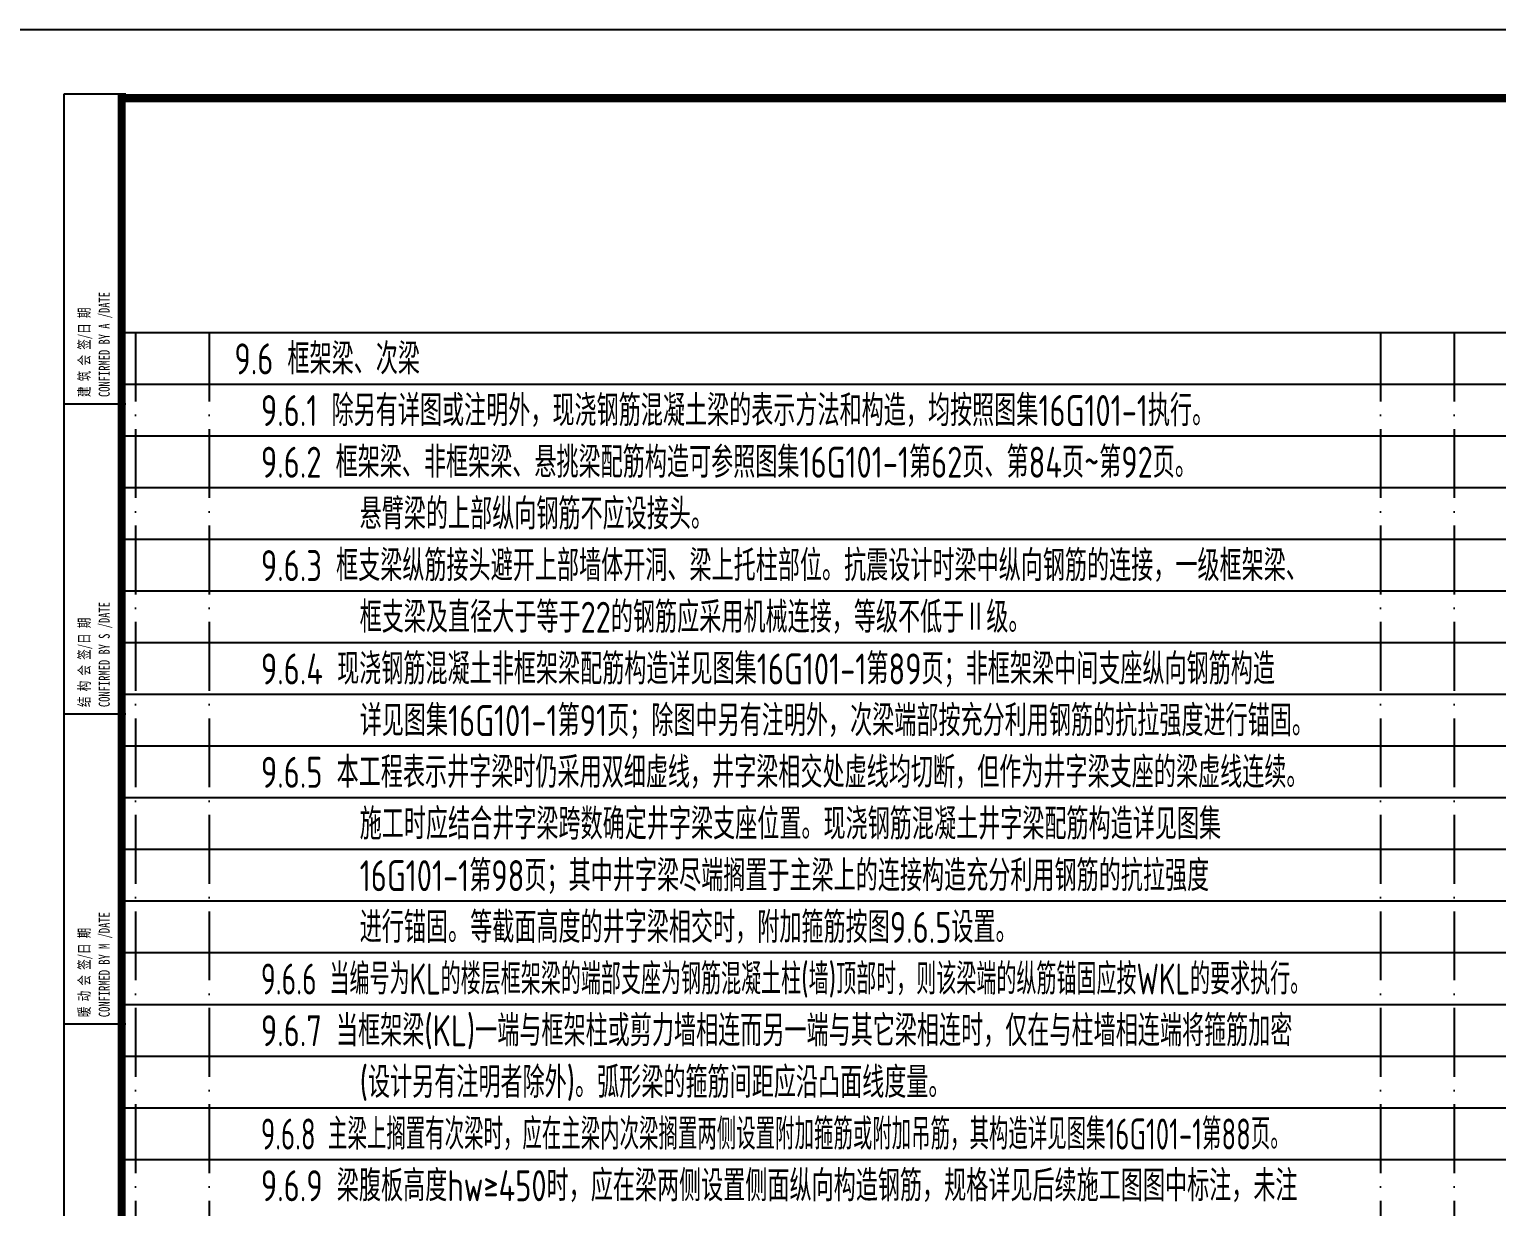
# Model space of a CAD drawing. Extents: x -1307975 to -76406, y -96289 to 379359.
# Drawn here: x -1190402 to -1169103, y 360273 to 377359 of the extents above; entities that cross this region are included whole.
import ezdxf

# ---------------------------------------------------------------- set-up
doc = ezdxf.new("R2010")
doc.units = 0
doc.header["$LTSCALE"] = 1000
doc.linetypes.add('D1', pattern=[14, 10, -2, 0, -2])
doc.layers.get('DEFPOINTS').update_dxf_attribs({"linetype": 'CONTINUOUS'})
doc.layers.add('C-SHET-TTLB', color=11, linetype='CONTINUOUS')
doc.layers.add('S-1-TEXT', color=7, linetype='CONTINUOUS', lineweight=18)
doc.styles.add('SHEET-ECADI', font='simhei.ttf', dxfattribs={"width": 0.7})
doc.styles.add('TS', font='tssdeng.shx', dxfattribs={"width": 0.7, "bigfont": 'tssdchn.shx'})

# ---------------------------------------------------------------- blocks, each defined once
blk = doc.blocks.new('2014SHEET-L')
at = {"layer": 'C-SHET-TTLB'}
for p, q in [((0, -45), (-9, -45)), ((0, -90), (-9, -90)), ((0, -135), (-9, -135)), ((0, -180), (-9, -180)), ((0, -225), (-9, -225))]:
    blk.add_line(p, q, dxfattribs=at)
at = {"layer": 'C-SHET-TTLB', "style": 'SHEET-ECADI', "width": 0.7}
for s, p in [('CONFIRMED BY A /DATE', (-2.33, -43.96)), ('建 筑 会 签/日 期', (-5.24, -43.96)), ('CONFIRMED BY S /DATE', (-2.33, -88.96)), ('结 构 会 签/日 期', (-5.24, -88.96)), ('CONFIRMED BY M /DATE', (-2.33, -133.96)), ('暖 动 会 签/日 期', (-5.24, -133.96)), ('CONFIRMED BY E /DATE', (-2.33, -178.96)), ('电 气 会 签/日 期', (-5.24, -178.96)), ('给 排 水 会 签/日 期', (-5.24, -223.96)), ('CONFIRMED BY P /DATE', (-2.33, -223.96))]:
    blk.add_text(s, height=1.6, rotation=90, dxfattribs=at).set_placement(p)
blk = doc.blocks.new('2017_11-sheet-L2', base_point=(18.4, 410))
at = {"layer": 'C-SHET-TTLB'}
blk.add_blockref('2014SHEET-L', (19, 410.6), dxfattribs=at)

msp = doc.modelspace()

# ---------------------------------------------------------------- linework, layer by layer
at = {"layer": 'C-SHET-TTLB'}
for p, q in [((-1189902.47, 376419.34), (-1189902.47, 318899.34)), ((-1189002.47, 376419.34), (-1189902.47, 376419.34))]:
    msp.add_line(p, q, dxfattribs=at)
msp.add_lwpolyline([(-1085802.47, 377359.34), (-1085802.47, 317959.34), (-1190902.47, 317959.34), (-1190902.47, 377359.34)], close=True, dxfattribs=at)
at = {"layer": 'C-SHET-TTLB', "const_width": 120}
msp.add_lwpolyline([(-1189062.47, 376359.34), (-1086802.47, 376359.34), (-1086802.47, 318959.34), (-1189062.47, 318959.34)], close=True, dxfattribs=at)
at = {"layer": 'DEFPOINTS', "color": 252}
for p, q in [((-1189062.47, 372959.34), (-1093802.47, 372959.34)), ((-1189062.47, 372209.34), (-1093802.47, 372209.34)), ((-1189062.47, 371459.34), (-1093802.47, 371459.34)), ((-1189062.47, 370709.34), (-1093802.47, 370709.34)), ((-1189062.47, 369959.34), (-1093802.47, 369959.34)), ((-1189062.47, 369209.34), (-1093802.47, 369209.34)), ((-1189062.47, 368459.34), (-1093802.47, 368459.34)), ((-1189062.47, 367709.34), (-1093802.47, 367709.34)), ((-1189062.47, 366959.34), (-1093802.47, 366959.34)), ((-1189062.47, 366209.34), (-1093802.47, 366209.34)), ((-1189062.47, 365459.34), (-1093802.47, 365459.34)), ((-1189062.47, 364709.34), (-1093802.47, 364709.34)), ((-1189062.47, 363959.34), (-1093802.47, 363959.34)), ((-1189062.47, 363209.34), (-1093802.47, 363209.34)), ((-1189062.47, 362459.34), (-1093802.47, 362459.34)), ((-1189062.47, 361709.34), (-1093802.47, 361709.34)), ((-1189062.47, 360959.34), (-1093802.47, 360959.34))]:
    msp.add_line(p, q, dxfattribs=at)
at = {"layer": 'DEFPOINTS', "color": 252, "linetype": 'D1', "ltscale": 0.1}
for p, q in [((-1188862.47, 372959.34), (-1188862.47, 318959.34)), ((-1187790.47, 372959.34), (-1187790.47, 318959.34)), ((-1170790.47, 372959.34), (-1170790.47, 318959.34)), ((-1169718.47, 372959.34), (-1169718.47, 318959.34))]:
    msp.add_line(p, q, dxfattribs=at)

# ---------------------------------------------------------------- block references
at = {"layer": 'C-SHET-TTLB', "xscale": 100, "yscale": 100, "zscale": 100}
msp.add_blockref('2017_11-sheet-L2', (-1189062.47, 376359.34), dxfattribs=at)

# ---------------------------------------------------------------- texts
at = {"layer": 'S-1-TEXT', "style": 'TS'}
for s, width, p in [('9.6 框架梁、次梁', 0.75, (-1187425.66, 372351.77)), ('9.6.1 除另有详图或注明外，现浇钢筋混凝土梁的表示方法和构造，均按照图集16G101-1执行。', 0.75, (-1187041.42, 371601.77)), ('9.6.2 框架梁、非框架梁、悬挑梁配筋构造可参照图集16G101-1第62页、第84页~第92页。', 0.75, (-1187041.42, 370851.77)), ('       悬臂梁的上部纵向钢筋不应设接头。', 0.75, (-1187041.42, 370101.77)), ('9.6.3 框支梁纵筋接头避开上部墙体开洞、梁上托柱部位。抗震设计时梁中纵向钢筋的连接，一级框架梁、', 0.75, (-1187041.42, 369351.77)), ('       框支梁及直径大于等于22的钢筋应采用机械连接，等级不低于Ⅱ级。', 0.75, (-1187041.42, 368601.77)), ('9.6.4 现浇钢筋混凝土非框架梁配筋构造详见图集16G101-1第89页；非框架梁中间支座纵向钢筋构造', 0.75, (-1187041.42, 367851.77)), ('       详见图集16G101-1第91页；除图中另有注明外，次梁端部按充分利用钢筋的抗拉强度进行锚固。', 0.75, (-1187041.42, 367101.77)), ('9.6.5 本工程表示井字梁时仍采用双细虚线，井字梁相交处虚线均切断，但作为井字梁支座的梁虚线连续。', 0.75, (-1187041.42, 366351.77)), ('       施工时应结合井字梁跨数确定井字梁支座位置。现浇钢筋混凝土井字梁配筋构造详见图集', 0.75, (-1187041.42, 365601.77)), ('       16G101-1第98页；其中井字梁尽端搁置于主梁上的连接构造充分利用钢筋的抗拉强度', 0.75, (-1187041.42, 364851.77)), ('       进行锚固。等截面高度的井字梁相交时，附加箍筋按图9.6.5设置。', 0.75, (-1187041.42, 364101.77)), ('9.6.6 当编号为KL的楼层框架梁的端部支座为钢筋混凝土柱(墙)顶部时，则该梁端的纵筋锚固应按WKL的要求执行。', 0.68, (-1187041.42, 363351.77)), ('9.6.7 当框架梁(KL)一端与框架柱或剪力墙相连而另一端与其它梁相连时，仅在与柱墙相连端将箍筋加密', 0.75, (-1187041.42, 362601.77)), ('       (设计另有注明者除外)。弧形梁的箍筋间距应沿凸面线度量。', 0.75, (-1187041.42, 361851.77)), ('9.6.8 主梁上搁置有次梁时，应在主梁内次梁搁置两侧设置附加箍筋或附加吊筋，其构造详见图集16G101-1第88页。', 0.66, (-1187041.42, 361101.77)), ('9.6.9 梁腹板高度hw≥450时，应在梁两侧设置侧面纵向构造钢筋，规格详见后续施工图图中标注，未注', 0.75, (-1187041.42, 360351.77))]:
    msp.add_text(s, height=450, dxfattribs=dict(at, width=width)).set_placement(p)

doc.saveas('drawing.dxf')
